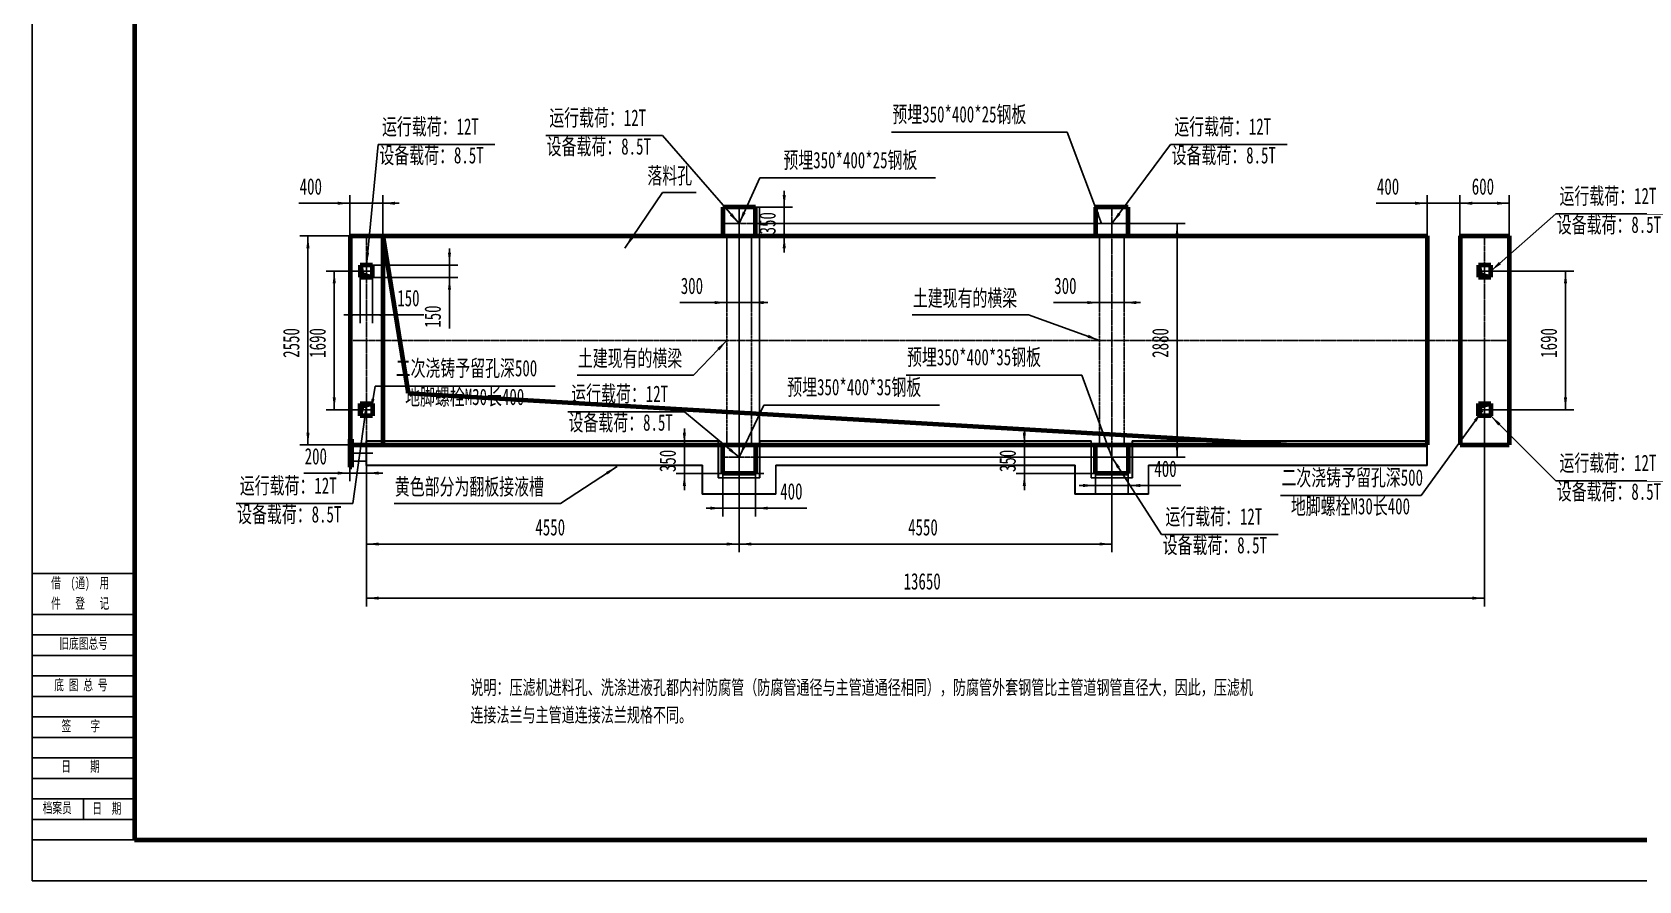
# Model space of a CAD drawing. Header units: millimetres. Extents: x -14850 to 14850, y -10500 to 10500.
# Drawn here: x -14850 to 4764, y -10500 to -144 of the extents above; entities that cross this region are included whole.
import ezdxf

# ---------------------------------------------------------------- set-up
doc = ezdxf.new("R2010")
doc.units = ezdxf.units.MM
doc.linetypes.add('EB_DASHDOT', pattern=[39, 30, -3, 3, -3])
doc.linetypes.add('EB_DASHDOTDOT', pattern=[45, 30, -3, 3, -3, 3, -3])
for name, color, linetype, lineweight in [('CAXA0', 7, 'Continuous', 70), ('CAXA1', 1, 'EB_DASHDOT', 25), ('CAXA3', 2, 'Continuous', 25), ('CAXA4', 3, 'Continuous', 25)]:
    doc.layers.add(name, color=color, linetype=linetype, lineweight=lineweight)
doc.styles.add('UserTxtStyle1', font='', dxfattribs={"width": 0.667})
doc.styles.add('UserTxtStyle2', font='', dxfattribs={"width": 0.667})
doc.styles.add('标准', font='', dxfattribs={"width": 0.667})
doc.styles.get('UserTxtStyle1').set_extended_font_data('FangSong_GB2312')
doc.styles.get('UserTxtStyle2').set_extended_font_data('FangSong_GB2312')
doc.styles.get('标准').set_extended_font_data('SimSun')
doc.dimstyles.new('标准', dxfattribs={"dimscale": 50, "dimtxt": 4, "dimasz": 3, "dimexe": 2, "dimexo": 0, "dimtad": 1, "dimdec": 1, "dimdsep": 46, "dimtxsty": '标准', "dimcen": 0, "dimdle": 4, "dimaunit": 1, "dimazin": 2, "dimtfac": 1, "dimtdec": 3, "dimtmove": 0, "dimatfit": 3, "dimfxl": 0, "dimtolj": 1, "dimtzin": 0, "dimarcsym": 0})

# ---------------------------------------------------------------- blocks, each defined once
blk = doc.blocks.new('*D53')
at = {"layer": 'CAXA4', "linetype": 'Continuous', "lineweight": 25}
for points in [[(-9755, -2986), (-9774, -2836), (-9737, -2836)], [(-9755, -3136), (-9774, -3286), (-9737, -3286)]]:
    blk.add_hatch(color=0, dxfattribs=at).paths.add_polyline_path(points, flags=0)
at = {"layer": 'CAXA4', "color": 0, "linetype": 'Continuous', "lineweight": 25}
for p, q in [((-9755, -2786), (-9755, -3761)), ((-10695, -2986), (-9655, -2986)), ((-10695, -3136), (-9655, -3136))]:
    blk.add_line(p, q, dxfattribs=at)
at = {"layer": 'CAXA4', "color": 0, "linetype": 'Continuous', "lineweight": 25, "insert": (-10061, -3751), "char_height": 200, "attachment_point": 1, "rotation": 90, "style": '标准'}
blk.add_mtext('\\fSimSun|b0|i0|p34;150', dxfattribs=at)
blk = doc.blocks.new('*D54')
at = {"layer": 'CAXA4', "linetype": 'Continuous', "lineweight": 25}
for points in [[(-10845, -3595), (-10995, -3576), (-10995, -3613)], [(-10695, -3595), (-10545, -3576), (-10545, -3613)]]:
    blk.add_hatch(color=0, dxfattribs=at).paths.add_polyline_path(points, flags=0)
at = {"layer": 'CAXA4', "color": 0, "linetype": 'Continuous', "lineweight": 25}
for p, q in [((-10845, -3136), (-10845, -3695)), ((-10695, -3136), (-10695, -3695)), ((-10070, -3595), (-11045, -3595))]:
    blk.add_line(p, q, dxfattribs=at)
at = {"layer": 'CAXA4', "color": 0, "linetype": 'Continuous', "lineweight": 25, "insert": (-10393, -3289), "char_height": 200, "attachment_point": 1, "style": '标准'}
blk.add_mtext('\\fSimSun|b0|i0|p34;150', dxfattribs=at)
blk = doc.blocks.new('*D55')
at = {"layer": 'CAXA4', "linetype": 'Continuous', "lineweight": 25}
for points in [[(-10970, -2232), (-11120, -2213), (-11120, -2251)], [(-10570, -2232), (-10420, -2213), (-10420, -2251)]]:
    blk.add_hatch(color=0, dxfattribs=at).paths.add_polyline_path(points, flags=0)
at = {"layer": 'CAXA4', "color": 0, "linetype": 'Continuous', "lineweight": 25}
for p, q in [((-10970, -5006), (-10970, -2132)), ((-10570, -5006), (-10570, -2132)), ((-10370, -2232), (-11594, -2232))]:
    blk.add_line(p, q, dxfattribs=at)
at = {"layer": 'CAXA4', "color": 0, "linetype": 'Continuous', "lineweight": 25, "insert": (-11584, -1927), "char_height": 200, "attachment_point": 1, "style": '标准'}
blk.add_mtext('\\fSimSun|b0|i0|p34;400', dxfattribs=at)
blk = doc.blocks.new('*D56')
at = {"layer": 'CAXA4', "linetype": 'Continuous', "lineweight": 25}
for points in [[(2180, -2232), (2030, -2213), (2030, -2251)], [(2580, -2232), (2730, -2213), (2730, -2251)]]:
    blk.add_hatch(color=0, dxfattribs=at).paths.add_polyline_path(points, flags=0)
at = {"layer": 'CAXA4', "color": 0, "linetype": 'Continuous', "lineweight": 25}
for p, q in [((2180, -2806), (2180, -2132)), ((2580, -2806), (2580, -2132)), ((2780, -2232), (1556, -2232))]:
    blk.add_line(p, q, dxfattribs=at)
at = {"layer": 'CAXA4', "color": 0, "linetype": 'Continuous', "lineweight": 25, "insert": (1566, -1927), "char_height": 200, "attachment_point": 1, "style": '标准'}
blk.add_mtext('\\fSimSun|b0|i0|p34;400', dxfattribs=at)
blk = doc.blocks.new('*D57')
at = {"layer": 'CAXA4', "linetype": 'Continuous', "lineweight": 25}
for points in [[(2580, -2232), (2730, -2251), (2730, -2213)], [(3180, -2232), (3030, -2251), (3030, -2213)]]:
    blk.add_hatch(color=0, dxfattribs=at).paths.add_polyline_path(points, flags=0)
at = {"layer": 'CAXA4', "color": 0, "linetype": 'Continuous', "lineweight": 25}
for p, q in [((2580, -2806), (2580, -2132)), ((3180, -2806), (3180, -2132)), ((2580, -2232), (3180, -2232))]:
    blk.add_line(p, q, dxfattribs=at)
at = {"layer": 'CAXA4', "color": 0, "linetype": 'Continuous', "lineweight": 25, "insert": (2724, -1927), "char_height": 200, "attachment_point": 1, "style": '标准'}
blk.add_mtext('\\fSimSun|b0|i0|p34;600', dxfattribs=at)
blk = doc.blocks.new('*D58')
at = {"layer": 'CAXA4', "linetype": 'Continuous', "lineweight": 25}
blk.add_hatch(color=0, dxfattribs=at).paths.add_polyline_path([(-7614, -2778), (-7514, -2664), (-7545, -2643)], flags=0)
at = {"layer": 'CAXA4', "color": 0, "linetype": 'Continuous', "lineweight": 25}
for p, q in [((-7614, -2778), (-7155, -2100)), ((-7155, -2100), (-6742, -2100))]:
    blk.add_line(p, q, dxfattribs=at)
at = {"layer": 'CAXA4', "color": 0, "linetype": 'Continuous', "lineweight": 25, "insert": (-7340, -1795), "char_height": 200, "attachment_point": 1, "style": '标准'}
blk.add_mtext('\\fSimSun|b0|i0|p34;落料孔', dxfattribs=at)
blk = doc.blocks.new('*D59')
at = {"layer": 'CAXA4', "linetype": 'Continuous', "lineweight": 25}
for points in [[(-11162, -3061), (-11181, -3211), (-11143, -3211)], [(-11162, -4751), (-11181, -4601), (-11143, -4601)]]:
    blk.add_hatch(color=0, dxfattribs=at).paths.add_polyline_path(points, flags=0)
at = {"layer": 'CAXA4', "color": 0, "linetype": 'Continuous', "lineweight": 25}
for p, q in [((-10692, -3061), (-11262, -3061)), ((-11162, -3061), (-11162, -4751)), ((-10692, -4751), (-11262, -4751))]:
    blk.add_line(p, q, dxfattribs=at)
at = {"layer": 'CAXA4', "color": 0, "linetype": 'Continuous', "lineweight": 25, "insert": (-11467, -4118), "char_height": 200, "attachment_point": 1, "rotation": 90, "style": '标准'}
blk.add_mtext('\\fSimSun|b0|i0|p34;1690', dxfattribs=at)
blk = doc.blocks.new('*D60')
at = {"layer": 'CAXA4', "linetype": 'Continuous', "lineweight": 25}
for points in [[(-11483, -2631), (-11502, -2781), (-11464, -2781)], [(-11483, -5181), (-11502, -5031), (-11464, -5031)]]:
    blk.add_hatch(color=0, dxfattribs=at).paths.add_polyline_path(points, flags=0)
at = {"layer": 'CAXA4', "color": 0, "linetype": 'Continuous', "lineweight": 25}
for p, q in [((-10970, -2631), (-11583, -2631)), ((-11483, -2631), (-11483, -5181)), ((-10970, -5181), (-11583, -5181))]:
    blk.add_line(p, q, dxfattribs=at)
at = {"layer": 'CAXA4', "color": 0, "linetype": 'Continuous', "lineweight": 25, "insert": (-11788, -4118), "char_height": 200, "attachment_point": 1, "rotation": 90, "style": '标准'}
blk.add_mtext('\\fSimSun|b0|i0|p34;2550', dxfattribs=at)
blk = doc.blocks.new('*D61')
at = {"layer": 'CAXA4', "linetype": 'Continuous', "lineweight": 25}
blk.add_hatch(color=0, dxfattribs=at).paths.add_polyline_path([(-6220, -5331), (-6139, -5203), (-6173, -5187)], flags=0)
at = {"layer": 'CAXA4', "color": 0, "linetype": 'Continuous', "lineweight": 25}
for p, q in [((-6220, -5331), (-5919, -4694)), ((-5919, -4694), (-3775, -4694))]:
    blk.add_line(p, q, dxfattribs=at)
at = {"layer": 'CAXA4', "color": 0, "linetype": 'Continuous', "lineweight": 25, "insert": (-5632, -4375), "char_height": 200, "attachment_point": 1, "style": '标准'}
blk.add_mtext('\\fSimSun|b0|i0|p34;预埋350*400*35钢板', dxfattribs=at)
blk = doc.blocks.new('*D62')
at = {"layer": 'CAXA4', "linetype": 'Continuous', "lineweight": 25}
for points in [[(-10770, -7051), (-10620, -7032), (-10620, -7069)], [(2880, -7051), (2730, -7032), (2730, -7069)]]:
    blk.add_hatch(color=0, dxfattribs=at).paths.add_polyline_path(points, flags=0)
at = {"layer": 'CAXA4', "color": 0, "linetype": 'Continuous', "lineweight": 25}
for p, q in [((2880, -3906), (2880, -7151)), ((-10770, -5181), (-10770, -7151)), ((2880, -7051), (-10770, -7051))]:
    blk.add_line(p, q, dxfattribs=at)
at = {"layer": 'CAXA4', "color": 0, "linetype": 'Continuous', "lineweight": 25, "insert": (-4212, -6745), "char_height": 200, "attachment_point": 1, "style": '标准'}
blk.add_mtext('\\fSimSun|b0|i0|p34;13650', dxfattribs=at)
blk = doc.blocks.new('*D63')
at = {"layer": 'CAXA4', "linetype": 'Continuous', "lineweight": 25}
for points in [[(-10770, -6390), (-10620, -6372), (-10620, -6409)], [(-6220, -6390), (-6370, -6372), (-6370, -6409)]]:
    blk.add_hatch(color=0, dxfattribs=at).paths.add_polyline_path(points, flags=0)
at = {"layer": 'CAXA4', "color": 0, "linetype": 'Continuous', "lineweight": 25}
for p, q in [((-10770, -5181), (-10770, -6490)), ((-6220, -5331), (-6220, -6490)), ((-6220, -6390), (-10770, -6390))]:
    blk.add_line(p, q, dxfattribs=at)
at = {"layer": 'CAXA4', "color": 0, "linetype": 'Continuous', "lineweight": 25, "insert": (-8707, -6085), "char_height": 200, "attachment_point": 1, "style": '标准'}
blk.add_mtext('\\fSimSun|b0|i0|p34;4550', dxfattribs=at)
blk = doc.blocks.new('*D64')
at = {"layer": 'CAXA4', "linetype": 'Continuous', "lineweight": 25}
for points in [[(-6220, -6390), (-6070, -6372), (-6070, -6409)], [(-1670, -6390), (-1820, -6372), (-1820, -6409)]]:
    blk.add_hatch(color=0, dxfattribs=at).paths.add_polyline_path(points, flags=0)
at = {"layer": 'CAXA4', "color": 0, "linetype": 'Continuous', "lineweight": 25}
for p, q in [((-6220, -2281), (-6220, -6490)), ((-1670, -5331), (-1670, -6490)), ((-1670, -6390), (-6220, -6390))]:
    blk.add_line(p, q, dxfattribs=at)
at = {"layer": 'CAXA4', "color": 0, "linetype": 'Continuous', "lineweight": 25, "insert": (-4157, -6085), "char_height": 200, "attachment_point": 1, "style": '标准'}
blk.add_mtext('\\fSimSun|b0|i0|p34;4550', dxfattribs=at)
blk = doc.blocks.new('*D65')
at = {"layer": 'CAXA4', "linetype": 'Continuous', "lineweight": 25}
blk.add_hatch(color=0, dxfattribs=at).paths.add_polyline_path([(-1670, -5331), (-1704, -5183), (-1739, -5196)], flags=0)
at = {"layer": 'CAXA4', "color": 0, "linetype": 'Continuous', "lineweight": 25}
for p, q in [((-2037, -4328), (-4180, -4328)), ((-1670, -5331), (-2037, -4328))]:
    blk.add_line(p, q, dxfattribs=at)
at = {"layer": 'CAXA4', "color": 0, "linetype": 'Continuous', "lineweight": 25, "insert": (-4170, -4009), "char_height": 200, "attachment_point": 1, "style": '标准'}
blk.add_mtext('\\fSimSun|b0|i0|p34;预埋350*400*35钢板', dxfattribs=at)
blk = doc.blocks.new('*D66')
at = {"layer": 'CAXA4', "linetype": 'Continuous', "lineweight": 25}
blk.add_hatch(color=0, dxfattribs=at).paths.add_polyline_path([(2853, -4765), (2750, -4876), (2780, -4898)], flags=0)
at = {"layer": 'CAXA4', "color": 0, "linetype": 'Continuous', "lineweight": 25}
for p, q in [((2853, -4765), (2105, -5797)), ((2105, -5797), (391, -5797))]:
    blk.add_line(p, q, dxfattribs=at)
at = {"layer": 'CAXA4', "color": 0, "linetype": 'Continuous', "lineweight": 25, "char_height": 200, "attachment_point": 1, "style": '标准'}
for s, insert in [('\\fSimSun|b0|i0|p34;二次浇铸予留孔深500', (401, -5478)), ('\\fSimSun|b0|i0|p34;地脚螺栓M30长400', (516, -5828))]:
    blk.add_mtext(s, dxfattribs=dict(at, insert=insert))
blk = doc.blocks.new('*D67')
at = {"layer": 'CAXA4', "linetype": 'Continuous', "lineweight": 25}
for points in [[(3868, -3061), (3849, -3211), (3887, -3211)], [(3868, -4751), (3849, -4601), (3887, -4601)]]:
    blk.add_hatch(color=0, dxfattribs=at).paths.add_polyline_path(points, flags=0)
at = {"layer": 'CAXA4', "color": 0, "linetype": 'Continuous', "lineweight": 25}
for p, q in [((2945, -3061), (3968, -3061)), ((3868, -3061), (3868, -4751)), ((2945, -4751), (3968, -4751))]:
    blk.add_line(p, q, dxfattribs=at)
at = {"layer": 'CAXA4', "color": 0, "linetype": 'Continuous', "lineweight": 25, "insert": (3563, -4118), "char_height": 200, "attachment_point": 1, "rotation": 90, "style": '标准'}
blk.add_mtext('\\fSimSun|b0|i0|p34;1690', dxfattribs=at)
blk = doc.blocks.new('*D68')
at = {"layer": 'CAXA4', "linetype": 'Continuous', "lineweight": 25}
blk.add_hatch(color=0, dxfattribs=at).paths.add_polyline_path([(-1670, -2481), (-1565, -2371), (-1595, -2349)], flags=0)
at = {"layer": 'CAXA4', "color": 0, "linetype": 'Continuous', "lineweight": 25}
for p, q in [((-1670, -2481), (-953, -1515)), ((-953, -1515), (471, -1515))]:
    blk.add_line(p, q, dxfattribs=at)
at = {"layer": 'CAXA4', "color": 0, "linetype": 'Continuous', "lineweight": 25, "char_height": 200, "attachment_point": 1, "style": '标准'}
for s, insert in [('\\fSimSun|b0|i0|p34;运行载荷：12T', (-907, -1196)), ('\\fSimSun|b0|i0|p34;设备载荷：8.5T', (-940, -1546))]:
    blk.add_mtext(s, dxfattribs=dict(at, insert=insert))
blk = doc.blocks.new('*D69')
at = {"layer": 'CAXA4', "linetype": 'Continuous', "lineweight": 25}
blk.add_hatch(color=0, dxfattribs=at).paths.add_polyline_path([(-6220, -2481), (-6304, -2355), (-6332, -2380)], flags=0)
at = {"layer": 'CAXA4', "color": 0, "linetype": 'Continuous', "lineweight": 25}
for p, q in [((-7155, -1406), (-8579, -1406)), ((-6220, -2481), (-7155, -1406))]:
    blk.add_line(p, q, dxfattribs=at)
at = {"layer": 'CAXA4', "color": 0, "linetype": 'Continuous', "lineweight": 25, "char_height": 200, "attachment_point": 1, "style": '标准'}
for s, insert in [('\\fSimSun|b0|i0|p34;运行载荷：12T', (-8537, -1088)), ('\\fSimSun|b0|i0|p34;设备载荷：8.5T', (-8569, -1438))]:
    blk.add_mtext(s, dxfattribs=dict(at, insert=insert))
blk = doc.blocks.new('*D70')
at = {"layer": 'CAXA4', "linetype": 'Continuous', "lineweight": 25}
blk.add_hatch(color=0, dxfattribs=at).paths.add_polyline_path([(-1670, -5331), (-1604, -5467), (-1573, -5447)], flags=0)
at = {"layer": 'CAXA4', "color": 0, "linetype": 'Continuous', "lineweight": 25}
for p, q in [((-1670, -5331), (-1062, -6273)), ((-1062, -6273), (362, -6273))]:
    blk.add_line(p, q, dxfattribs=at)
at = {"layer": 'CAXA4', "color": 0, "linetype": 'Continuous', "lineweight": 25, "char_height": 200, "attachment_point": 1, "style": '标准'}
for s, insert in [('\\fSimSun|b0|i0|p34;运行载荷：12T', (-1016, -5954)), ('\\fSimSun|b0|i0|p34;设备载荷：8.5T', (-1049, -6304))]:
    blk.add_mtext(s, dxfattribs=dict(at, insert=insert))
blk = doc.blocks.new('*D71')
at = {"layer": 'CAXA4', "linetype": 'Continuous', "lineweight": 25}
blk.add_hatch(color=0, dxfattribs=at).paths.add_polyline_path([(2955, -3061), (3080, -2976), (3055, -2948)], flags=0)
at = {"layer": 'CAXA4', "color": 0, "linetype": 'Continuous', "lineweight": 25}
for p, q in [((2955, -3061), (3749, -2362)), ((3749, -2362), (5173, -2362))]:
    blk.add_line(p, q, dxfattribs=at)
at = {"layer": 'CAXA4', "color": 0, "linetype": 'Continuous', "lineweight": 25, "char_height": 200, "attachment_point": 1, "style": '标准'}
for s, insert in [('\\fSimSun|b0|i0|p34;运行载荷：12T', (3795, -2043)), ('\\fSimSun|b0|i0|p34;设备载荷：8.5T', (3762, -2393))]:
    blk.add_mtext(s, dxfattribs=dict(at, insert=insert))
blk = doc.blocks.new('*D72')
at = {"layer": 'CAXA4', "linetype": 'Continuous', "lineweight": 25}
blk.add_hatch(color=0, dxfattribs=at).paths.add_polyline_path([(2955, -4826), (3048, -4945), (3075, -4918)], flags=0)
at = {"layer": 'CAXA4', "color": 0, "linetype": 'Continuous', "lineweight": 25}
for p, q in [((2955, -4826), (3749, -5618)), ((3749, -5618), (5173, -5618))]:
    blk.add_line(p, q, dxfattribs=at)
at = {"layer": 'CAXA4', "color": 0, "linetype": 'Continuous', "lineweight": 25, "char_height": 200, "attachment_point": 1, "style": '标准'}
for s, insert in [('\\fSimSun|b0|i0|p34;运行载荷：12T', (3795, -5300)), ('\\fSimSun|b0|i0|p34;设备载荷：8.5T', (3762, -5650))]:
    blk.add_mtext(s, dxfattribs=dict(at, insert=insert))
blk = doc.blocks.new('*D73')
at = {"layer": 'CAXA4', "linetype": 'Continuous', "lineweight": 25}
blk.add_hatch(color=0, dxfattribs=at).paths.add_polyline_path([(-10770, -2986), (-10736, -2838), (-10774, -2835)], flags=0)
at = {"layer": 'CAXA4', "color": 0, "linetype": 'Continuous', "lineweight": 25}
for p, q in [((-10770, -2986), (-10624, -1515)), ((-10624, -1515), (-9200, -1515))]:
    blk.add_line(p, q, dxfattribs=at)
at = {"layer": 'CAXA4', "color": 0, "linetype": 'Continuous', "lineweight": 25, "char_height": 200, "attachment_point": 1, "style": '标准'}
for s, insert in [('\\fSimSun|b0|i0|p34;运行载荷：12T', (-10579, -1196)), ('\\fSimSun|b0|i0|p34;设备载荷：8.5T', (-10611, -1546))]:
    blk.add_mtext(s, dxfattribs=dict(at, insert=insert))
blk = doc.blocks.new('*D74')
at = {"layer": 'CAXA4', "linetype": 'Continuous', "lineweight": 25}
blk.add_hatch(color=0, dxfattribs=at).paths.add_polyline_path([(-10770, -4696), (-10809, -4842), (-10771, -4847)], flags=0)
at = {"layer": 'CAXA4', "color": 0, "linetype": 'Continuous', "lineweight": 25}
for p, q in [((-10770, -4696), (-10934, -5895)), ((-10934, -5895), (-12358, -5895))]:
    blk.add_line(p, q, dxfattribs=at)
at = {"layer": 'CAXA4', "color": 0, "linetype": 'Continuous', "lineweight": 25, "char_height": 200, "attachment_point": 1, "style": '标准'}
for s, insert in [('\\fSimSun|b0|i0|p34;运行载荷：12T', (-12315, -5577)), ('\\fSimSun|b0|i0|p34;设备载荷：8.5T', (-12348, -5927))]:
    blk.add_mtext(s, dxfattribs=dict(at, insert=insert))
blk = doc.blocks.new('*D75')
at = {"layer": 'CAXA4', "linetype": 'Continuous', "lineweight": 25}
for points in [[(-6370, -3444), (-6520, -3463), (-6520, -3425)], [(-6070, -3444), (-5920, -3463), (-5920, -3425)]]:
    blk.add_hatch(color=0, dxfattribs=at).paths.add_polyline_path(points, flags=0)
at = {"layer": 'CAXA4', "color": 0, "linetype": 'Continuous', "lineweight": 25}
for p, q in [((-6370, -2631), (-6370, -3544)), ((-6070, -2631), (-6070, -3544)), ((-6942, -3444), (-5870, -3444))]:
    blk.add_line(p, q, dxfattribs=at)
at = {"layer": 'CAXA4', "color": 0, "linetype": 'Continuous', "lineweight": 25, "insert": (-6932, -3139), "char_height": 200, "attachment_point": 1, "style": '标准'}
blk.add_mtext('\\fSimSun|b0|i0|p34;300', dxfattribs=at)
blk = doc.blocks.new('*D76')
at = {"layer": 'CAXA4', "linetype": 'Continuous', "lineweight": 25}
for points in [[(-1820, -3444), (-1970, -3463), (-1970, -3425)], [(-1520, -3444), (-1370, -3463), (-1370, -3425)]]:
    blk.add_hatch(color=0, dxfattribs=at).paths.add_polyline_path(points, flags=0)
at = {"layer": 'CAXA4', "color": 0, "linetype": 'Continuous', "lineweight": 25}
for p, q in [((-1820, -2631), (-1820, -3544)), ((-1520, -2631), (-1520, -3544)), ((-2383, -3444), (-1320, -3444))]:
    blk.add_line(p, q, dxfattribs=at)
at = {"layer": 'CAXA4', "color": 0, "linetype": 'Continuous', "lineweight": 25, "insert": (-2373, -3139), "char_height": 200, "attachment_point": 1, "style": '标准'}
blk.add_mtext('\\fSimSun|b0|i0|p34;300', dxfattribs=at)
blk = doc.blocks.new('*D77')
at = {"layer": 'CAXA4', "linetype": 'Continuous', "lineweight": 25}
blk.add_hatch(color=0, dxfattribs=at).paths.add_polyline_path([(-6370, -3906), (-6487, -4001), (-6460, -4027)], flags=0)
at = {"layer": 'CAXA4', "color": 0, "linetype": 'Continuous', "lineweight": 25}
for p, q in [((-6370, -3906), (-6776, -4328)), ((-6776, -4328), (-8198, -4328))]:
    blk.add_line(p, q, dxfattribs=at)
at = {"layer": 'CAXA4', "color": 0, "linetype": 'Continuous', "lineweight": 25, "insert": (-8188, -4023), "char_height": 200, "attachment_point": 1, "style": '标准'}
blk.add_mtext('\\fSimSun|b0|i0|p34;土建现有的横梁', dxfattribs=at)
blk = doc.blocks.new('*D78')
at = {"layer": 'CAXA4', "linetype": 'Continuous', "lineweight": 25}
blk.add_hatch(color=0, dxfattribs=at).paths.add_polyline_path([(-1820, -3906), (-1955, -3837), (-1967, -3873)], flags=0)
at = {"layer": 'CAXA4', "color": 0, "linetype": 'Continuous', "lineweight": 25}
for p, q in [((-2687, -3595), (-4109, -3595)), ((-1820, -3906), (-2687, -3595))]:
    blk.add_line(p, q, dxfattribs=at)
at = {"layer": 'CAXA4', "color": 0, "linetype": 'Continuous', "lineweight": 25, "insert": (-4099, -3289), "char_height": 200, "attachment_point": 1, "style": '标准'}
blk.add_mtext('\\fSimSun|b0|i0|p34;土建现有的横梁', dxfattribs=at)
blk = doc.blocks.new('*D268')
at = {"layer": 'CAXA4', "linetype": 'Continuous', "lineweight": 25}
blk.add_hatch(color=0, dxfattribs=at).paths.add_polyline_path([(-6220, -2481), (-6141, -2352), (-6175, -2336)], flags=0)
at = {"layer": 'CAXA4', "color": 0, "linetype": 'Continuous', "lineweight": 25}
for p, q in [((-6220, -2481), (-5966, -1923)), ((-5966, -1923), (-3823, -1923))]:
    blk.add_line(p, q, dxfattribs=at)
at = {"layer": 'CAXA4', "color": 0, "linetype": 'Continuous', "lineweight": 25, "insert": (-5679, -1605), "char_height": 200, "attachment_point": 1, "style": '标准'}
blk.add_mtext('\\fSimSun|b0|i0|p34;预埋350*400*25钢板', dxfattribs=at)
blk = doc.blocks.new('*D269')
at = {"layer": 'CAXA4', "linetype": 'Continuous', "lineweight": 25}
blk.add_hatch(color=0, dxfattribs=at).paths.add_polyline_path([(-1797, -2481), (-1832, -2334), (-1867, -2347)], flags=0)
at = {"layer": 'CAXA4', "color": 0, "linetype": 'Continuous', "lineweight": 25}
for p, q in [((-2216, -1365), (-4359, -1365)), ((-1797, -2481), (-2216, -1365))]:
    blk.add_line(p, q, dxfattribs=at)
at = {"layer": 'CAXA4', "color": 0, "linetype": 'Continuous', "lineweight": 25, "insert": (-4349, -1046), "char_height": 200, "attachment_point": 1, "style": '标准'}
blk.add_mtext('\\fSimSun|b0|i0|p34;预埋350*400*25钢板', dxfattribs=at)
blk = doc.blocks.new('*D275')
at = {"layer": 'CAXA4', "linetype": 'Continuous', "lineweight": 25}
for points in [[(-5669, -2281), (-5650, -2131), (-5688, -2131)], [(-5669, -2631), (-5650, -2781), (-5688, -2781)]]:
    blk.add_hatch(color=0, dxfattribs=at).paths.add_polyline_path(points, flags=0)
at = {"layer": 'CAXA4', "color": 0, "linetype": 'Continuous', "lineweight": 25}
for p, q in [((-5669, -2831), (-5669, -2081)), ((-6020, -2281), (-5569, -2281)), ((-10970, -2631), (-5569, -2631))]:
    blk.add_line(p, q, dxfattribs=at)
at = {"layer": 'CAXA4', "color": 0, "linetype": 'Continuous', "lineweight": 25, "insert": (-5974, -2612), "char_height": 200, "attachment_point": 1, "rotation": 90, "style": '标准'}
blk.add_mtext('\\fSimSun|b0|i0|p34;350', dxfattribs=at)
blk = doc.blocks.new('*D284')
at = {"layer": 'CAXA4', "linetype": 'Continuous', "lineweight": 25}
for points in [[(-874, -2481), (-893, -2631), (-855, -2631)], [(-874, -5331), (-893, -5181), (-855, -5181)]]:
    blk.add_hatch(color=0, dxfattribs=at).paths.add_polyline_path(points, flags=0)
at = {"layer": 'CAXA4', "color": 0, "linetype": 'Continuous', "lineweight": 25}
for p, q in [((-6017, -2481), (-774, -2481)), ((-874, -2481), (-874, -5331)), ((-6017, -5331), (-774, -5331))]:
    blk.add_line(p, q, dxfattribs=at)
at = {"layer": 'CAXA4', "color": 0, "linetype": 'Continuous', "lineweight": 25, "insert": (-1179, -4118), "char_height": 200, "attachment_point": 1, "rotation": 90, "style": '标准'}
blk.add_mtext('\\fSimSun|b0|i0|p34;2880', dxfattribs=at)
blk = doc.blocks.new('*D291')
at = {"layer": 'CAXA4', "linetype": 'Continuous', "lineweight": 25}
blk.add_hatch(color=0, dxfattribs=at).paths.add_polyline_path([(-10712, -4765), (-10670, -4620), (-10707, -4614)], flags=0)
at = {"layer": 'CAXA4', "color": 0, "linetype": 'Continuous', "lineweight": 25}
for p, q in [((-10712, -4765), (-10663, -4463)), ((-10663, -4463), (-8467, -4463))]:
    blk.add_line(p, q, dxfattribs=at)
at = {"layer": 'CAXA4', "color": 0, "linetype": 'Continuous', "lineweight": 25, "char_height": 200, "attachment_point": 1, "style": '标准'}
for s, insert in [('\\fSimSun|b0|i0|p34;二次浇铸予留孔深500', (-10412, -4144)), ('\\fSimSun|b0|i0|p34;地脚螺栓M30长400', (-10297, -4494))]:
    blk.add_mtext(s, dxfattribs=dict(at, insert=insert))
blk = doc.blocks.new('*D292')
at = {"layer": 'CAXA4', "linetype": 'Continuous', "lineweight": 25}
blk.add_hatch(color=0, dxfattribs=at).paths.add_polyline_path([(-6220, -5331), (-6323, -5220), (-6347, -5249)], flags=0)
at = {"layer": 'CAXA4', "color": 0, "linetype": 'Continuous', "lineweight": 25}
for p, q in [((-6888, -4776), (-8312, -4776)), ((-6220, -5331), (-6888, -4776))]:
    blk.add_line(p, q, dxfattribs=at)
at = {"layer": 'CAXA4', "color": 0, "linetype": 'Continuous', "lineweight": 25, "char_height": 200, "attachment_point": 1, "style": '标准'}
for s, insert in [('\\fSimSun|b0|i0|p34;运行载荷：12T', (-8269, -4457)), ('\\fSimSun|b0|i0|p34;设备载荷：8.5T', (-8302, -4807))]:
    blk.add_mtext(s, dxfattribs=dict(at, insert=insert))
blk = doc.blocks.new('CAXBLOCK224', base_point=(5163, -11060))
at = {"layer": 'CAXA3', "color": 2, "linetype": 'Continuous', "lineweight": 25}
for p, q in [((-10970, -5184), (-10770, -5184)), ((-10970, -5184), (-10970, -5378)), ((-10770, -5131), (-6470, -5131)), ((-10770, -5131), (-10770, -5431)), ((-6473, -5134), (-10767, -5134)), ((-10767, -5134), (-10767, -5428)), ((-6473, -5584), (-6473, -5134)), ((-6470, -5131), (-6470, -5581)), ((-5970, -5131), (-1920, -5131)), ((-5970, -5131), (-5970, -5581)), ((-5970, -5181), (-5970, -5581)), ((-1923, -5134), (-5967, -5134)), ((-5967, -5134), (-5967, -5584)), ((-1923, -5584), (-1923, -5134)), ((-1920, -5131), (-1920, -5581)), ((2180, -5131), (-1420, -5131)), ((-1420, -5131), (-1420, -5581)), ((-1420, -5181), (-1420, -5581)), ((2177, -5134), (-1417, -5134)), ((-1417, -5134), (-1417, -5584)), ((2177, -5428), (2177, -5134)), ((2180, -5131), (2180, -5431)), ((-10970, -5378), (-10770, -5378)), ((-10770, -5431), (-6670, -5431)), ((-10767, -5428), (-6667, -5428)), ((-6670, -5431), (-6670, -5781)), ((-6667, -5428), (-6667, -5778)), ((-5773, -5428), (-2117, -5428)), ((-5773, -5778), (-5773, -5428)), ((-5770, -5431), (-2120, -5431)), ((-5770, -5431), (-5770, -5781)), ((-2120, -5431), (-2120, -5781)), ((-2117, -5428), (-2117, -5778)), ((-1223, -5428), (2177, -5428)), ((-1223, -5778), (-1223, -5428)), ((-1220, -5431), (2180, -5431)), ((-1220, -5431), (-1220, -5781)), ((-5967, -5584), (-6473, -5584)), ((-6470, -5581), (-5970, -5581)), ((-1417, -5584), (-1923, -5584)), ((-1920, -5581), (-1420, -5581)), ((-6670, -5781), (-5770, -5781)), ((-6667, -5778), (-5773, -5778)), ((-2120, -5781), (-1220, -5781)), ((-2117, -5778), (-1223, -5778))]:
    blk.add_line(p, q, dxfattribs=at)
blk = doc.blocks.new('*D294')
at = {"layer": 'CAXA4', "linetype": 'Continuous', "lineweight": 25}
blk.add_hatch(color=0, dxfattribs=at).paths.add_polyline_path([(-7710, -5445), (-7846, -5511), (-7825, -5542)], flags=0)
at = {"layer": 'CAXA4', "color": 0, "linetype": 'Continuous', "lineweight": 25}
for p, q in [((-7710, -5445), (-8402, -5895)), ((-8402, -5895), (-10432, -5895))]:
    blk.add_line(p, q, dxfattribs=at)
at = {"layer": 'CAXA4', "color": 0, "linetype": 'Continuous', "lineweight": 25, "insert": (-10422, -5590), "char_height": 200, "attachment_point": 1, "style": '标准'}
blk.add_mtext('\\fSimSun|b0|i0|p34;黄色部分为翻板接液槽', dxfattribs=at)
blk = doc.blocks.new('*D302')
at = {"layer": 'CAXA4', "linetype": 'Continuous', "lineweight": 25}
for points in [[(-10970, -5525), (-11120, -5506), (-11120, -5543)], [(-10770, -5525), (-10620, -5506), (-10620, -5543)]]:
    blk.add_hatch(color=0, dxfattribs=at).paths.add_polyline_path(points, flags=0)
at = {"layer": 'CAXA4', "color": 0, "linetype": 'Continuous', "lineweight": 25}
for p, q in [((-10970, -5184), (-10970, -5625)), ((-10770, -5181), (-10770, -5625)), ((-10570, -5525), (-11533, -5525))]:
    blk.add_line(p, q, dxfattribs=at)
at = {"layer": 'CAXA4', "color": 0, "linetype": 'Continuous', "lineweight": 25, "insert": (-11523, -5219), "char_height": 200, "attachment_point": 1, "style": '标准'}
blk.add_mtext('\\fSimSun|b0|i0|p34;200', dxfattribs=at)
blk = doc.blocks.new('*D303')
at = {"layer": 'CAXA4', "linetype": 'Continuous', "lineweight": 25}
for points in [[(-6420, -5953), (-6570, -5971), (-6570, -5934)], [(-6020, -5953), (-5870, -5971), (-5870, -5934)]]:
    blk.add_hatch(color=0, dxfattribs=at).paths.add_polyline_path(points, flags=0)
at = {"layer": 'CAXA4', "color": 0, "linetype": 'Continuous', "lineweight": 25}
for p, q in [((-6420, -5531), (-6420, -6053)), ((-6020, -5531), (-6020, -6053)), ((-6620, -5953), (-5395, -5953))]:
    blk.add_line(p, q, dxfattribs=at)
at = {"layer": 'CAXA4', "color": 0, "linetype": 'Continuous', "lineweight": 25, "insert": (-5718, -5647), "char_height": 200, "attachment_point": 1, "style": '标准'}
blk.add_mtext('\\fSimSun|b0|i0|p34;400', dxfattribs=at)
blk = doc.blocks.new('*D304')
at = {"layer": 'CAXA4', "linetype": 'Continuous', "lineweight": 25}
for points in [[(-6888, -5181), (-6907, -5031), (-6869, -5031)], [(-6888, -5531), (-6907, -5681), (-6869, -5681)]]:
    blk.add_hatch(color=0, dxfattribs=at).paths.add_polyline_path(points, flags=0)
at = {"layer": 'CAXA4', "color": 0, "linetype": 'Continuous', "lineweight": 25}
for p, q in [((-6888, -4981), (-6888, -5731)), ((-820, -5181), (-6988, -5181)), ((-5920, -5531), (-6988, -5531))]:
    blk.add_line(p, q, dxfattribs=at)
at = {"layer": 'CAXA4', "color": 0, "linetype": 'Continuous', "lineweight": 25, "insert": (-7193, -5512), "char_height": 200, "attachment_point": 1, "rotation": 90, "style": '标准'}
blk.add_mtext('\\fSimSun|b0|i0|p34;350', dxfattribs=at)
blk = doc.blocks.new('*D305')
at = {"layer": 'CAXA4', "linetype": 'Continuous', "lineweight": 25}
for points in [[(-2738, -5181), (-2757, -5031), (-2719, -5031)], [(-2738, -5531), (-2757, -5681), (-2719, -5681)]]:
    blk.add_hatch(color=0, dxfattribs=at).paths.add_polyline_path(points, flags=0)
at = {"layer": 'CAXA4', "color": 0, "linetype": 'Continuous', "lineweight": 25}
for p, q in [((-2738, -4981), (-2738, -5731)), ((1080, -5181), (-2838, -5181)), ((-1870, -5531), (-2838, -5531))]:
    blk.add_line(p, q, dxfattribs=at)
at = {"layer": 'CAXA4', "color": 0, "linetype": 'Continuous', "lineweight": 25, "insert": (-3043, -5512), "char_height": 200, "attachment_point": 1, "rotation": 90, "style": '标准'}
blk.add_mtext('\\fSimSun|b0|i0|p34;350', dxfattribs=at)
blk = doc.blocks.new('*D306')
at = {"layer": 'CAXA4', "linetype": 'Continuous', "lineweight": 25}
for points in [[(-1870, -5676), (-2020, -5695), (-2020, -5657)], [(-1470, -5676), (-1320, -5695), (-1320, -5657)]]:
    blk.add_hatch(color=0, dxfattribs=at).paths.add_polyline_path(points, flags=0)
at = {"layer": 'CAXA4', "color": 0, "linetype": 'Continuous', "lineweight": 25}
for p, q in [((-2070, -5676), (-828, -5676)), ((-1870, -5531), (-1870, -5776)), ((-1470, -5531), (-1470, -5776))]:
    blk.add_line(p, q, dxfattribs=at)
at = {"layer": 'CAXA4', "color": 0, "linetype": 'Continuous', "lineweight": 25, "insert": (-1151, -5371), "char_height": 200, "attachment_point": 1, "style": '标准'}
blk.add_mtext('\\fSimSun|b0|i0|p34;400', dxfattribs=at)
blk = doc.blocks.new('CAXBLOCK264', base_point=(-13600, -10000))
at = {"layer": 'CAXA3'}
for p, q in [((-13600, -6750), (-14850, -6750)), ((-13600, -7250), (-14850, -7250)), ((-13600, -7500), (-14850, -7500)), ((-13600, -7750), (-14850, -7750)), ((-13600, -8000), (-14850, -8000)), ((-13600, -8250), (-14850, -8250)), ((-13600, -8500), (-14850, -8500)), ((-13600, -8750), (-14850, -8750)), ((-13600, -9000), (-14850, -9000)), ((-13600, -9250), (-14850, -9250)), ((-13600, -9500), (-14850, -9500)), ((-14225, -9750), (-14225, -9500)), ((-13600, -9750), (-14850, -9750)), ((-13600, -10000), (-14850, -10000))]:
    blk.add_line(p, q, dxfattribs=at)
at = {"layer": 'CAXA0', "linetype": 'Continuous', "lineweight": 25, "char_height": 130, "attachment_point": 1}
for s, insert, style in [('\\fFangSong_GB2312|b0|i0|p34;借  (通)  用', (-14618, -6799), 'UserTxtStyle2'), ('\\fFangSong_GB2312|b0|i0|p34;件   登   记', (-14618, -7048), 'UserTxtStyle2'), ('\\fFangSong_GB2312|b0|i0|p34;旧底图总号', (-14518, -7538), 'UserTxtStyle2'), ('\\fFangSong_GB2312|b0|i0|p34;底 图 总 号', (-14580, -8044), 'UserTxtStyle2'), ('\\fFangSong_GB2312|b0|i0|p34;签    字', (-14492, -8545), 'UserTxtStyle2'), ('\\fFangSong_GB2312|b0|i0|p34;日    期', (-14496, -9038), 'UserTxtStyle1'), ('\\fFangSong_GB2312|b0|i0|p34;档案员', (-14721, -9543), 'UserTxtStyle2'), ('\\fFangSong_GB2312|b0|i0|p34;日  期', (-14115, -9550), 'UserTxtStyle2')]:
    blk.add_mtext(s, dxfattribs=dict(at, insert=insert, style=style))
blk = doc.blocks.new('CAXBLOCK263', base_point=(14350, -10000))
at = {"layer": 'CAXA0', "linetype": 'Continuous', "lineweight": 70}
for p, q in [((-13600, 10000), (-13600, -10000)), ((-13600, -10000), (14350, -10000))]:
    blk.add_line(p, q, dxfattribs=at)
at = {"layer": 'CAXA3', "linetype": 'Continuous', "lineweight": 25}
for p, q in [((-14850, -10500), (-14850, 10500)), ((14850, -10500), (-14850, -10500))]:
    blk.add_line(p, q, dxfattribs=at)
at = {"layer": 'CAXA0'}
blk.add_blockref('CAXBLOCK264', (-13600, -10000), dxfattribs=at)

msp = doc.modelspace()

# ---------------------------------------------------------------- linework, layer by layer
at = {"layer": 'CAXA0'}
for p, q in [((-6419.74, -2280.7), (-6419.74, -2630.7)), ((-6019.74, -2280.7), (-6419.74, -2280.7)), ((-6019.74, -2630.7), (-6019.74, -2280.7)), ((-1869.74, -2280.7), (-1869.74, -2630.7)), ((-1469.74, -2280.7), (-1869.74, -2280.7)), ((-1469.74, -2630.7), (-1469.74, -2280.7)), ((-10969.74, -2630.7), (-10969.74, -5180.7)), ((-10969.74, -2630.7), (2180.26, -2630.7)), ((-10569.74, -2630.7), (-10569.74, -5180.7)), ((-10569.74, -2630.7), (-10260.19, -4550.29)), ((2180.26, -2630.7), (2180.26, -5180.7)), ((2580.26, -2630.7), (3180.26, -2630.7)), ((2580.26, -2630.7), (2580.26, -5180.7)), ((3180.26, -2630.7), (3180.26, -5180.7)), ((-10844.74, -2985.7), (-10819.2, -3101.88)), ((-10844.74, -2985.7), (-10844.74, -3135.7)), ((-10694.74, -2985.7), (-10844.74, -2985.7)), ((-10844.74, -3135.7), (-10694.74, -3135.7)), ((-10819.2, -3101.88), (-10694.74, -3135.7)), ((-10694.74, -3135.7), (-10694.74, -2985.7)), ((2805.26, -2985.7), (2830.8, -3101.88)), ((2805.26, -2985.7), (2805.26, -3135.7)), ((2955.26, -2985.7), (2805.26, -2985.7)), ((2805.26, -3135.7), (2955.26, -3135.7)), ((2830.8, -3101.88), (2955.26, -3135.7)), ((2955.26, -3135.7), (2955.26, -2985.7)), ((-10844.74, -4675.7), (-10694.74, -4675.7)), ((-10844.74, -4825.7), (-10844.74, -4675.7)), ((-10819.2, -4709.51), (-10694.74, -4675.7)), ((-10694.74, -4675.7), (-10694.74, -4825.7)), ((-10260.19, -4550.29), (530.26, -5180.7)), ((2805.26, -4675.7), (2955.26, -4675.7)), ((2805.26, -4825.7), (2805.26, -4675.7)), ((2830.8, -4709.51), (2955.26, -4675.7)), ((2955.26, -4675.7), (2955.26, -4825.7)), ((-10844.74, -4825.7), (-10819.2, -4709.51)), ((-10694.74, -4825.7), (-10844.74, -4825.7)), ((2805.26, -4825.7), (2830.8, -4709.51)), ((2955.26, -4825.7), (2805.26, -4825.7)), ((-10966.74, -5147.7), (-10969.74, -5147.7)), ((-10969.74, -5413.7), (-10969.74, -5147.7)), ((-10969.74, -5180.7), (2180.26, -5180.7)), ((-10969.74, -5183.7), (-10969.74, -5377.7)), ((-10947.74, -5110.7), (-10966.74, -5110.7)), ((-10966.74, -5450.7), (-10966.74, -5110.7)), ((-10947.74, -5450.7), (-10947.74, -5110.7)), ((-6419.74, -5530.7), (-6419.74, -5180.7)), ((-6019.74, -5180.7), (-6019.74, -5530.7)), ((-1869.74, -5530.7), (-1869.74, -5180.7)), ((-1469.74, -5180.7), (-1469.74, -5530.7)), ((2580.26, -5180.7), (3180.26, -5180.7)), ((-10966.74, -5413.7), (-10969.74, -5413.7)), ((-10947.74, -5450.7), (-10966.74, -5450.7)), ((-6019.74, -5530.7), (-6419.74, -5530.7)), ((-1469.74, -5530.7), (-1869.74, -5530.7))]:
    msp.add_line(p, q, dxfattribs=at)
at = {"layer": 'CAXA1', "linetype": 'EB_DASHDOT', "lineweight": 25}
for p, q in [((-6219.74, -2280.7), (-6219.74, -5530.7)), ((-1669.74, -2280.7), (-1669.74, -5530.7)), ((-6016.74, -2480.7), (-6422.74, -2480.7)), ((-1466.74, -2480.7), (-1872.74, -2480.7)), ((-10847.74, -3060.7), (-10691.74, -3060.7)), ((-10769.74, -2982.7), (-10769.74, -3138.7)), ((2802.26, -3060.7), (2958.26, -3060.7)), ((2880.26, -2982.7), (2880.26, -3138.7)), ((-10769.74, -4828.7), (-10769.74, -4672.7)), ((2880.26, -4828.7), (2880.26, -4672.7)), ((-10847.74, -4750.7), (-10691.74, -4750.7)), ((2802.26, -4750.7), (2958.26, -4750.7)), ((-10972.74, -5280.7), (-10766.74, -5280.7)), ((-6422.74, -5330.7), (-6016.74, -5330.7)), ((-1872.74, -5330.7), (-1466.74, -5330.7))]:
    msp.add_line(p, q, dxfattribs=at)
at = {"layer": 'CAXA1'}
for p, q in [((-10769.74, -2630.7), (-10769.74, -5180.7)), ((2880.26, -2630.7), (2880.26, -5180.7)), ((-10969.74, -3905.7), (3180.26, -3905.7))]:
    msp.add_line(p, q, dxfattribs=at)
at = {"layer": 'CAXA4'}
for p, q in [((-5969.74, -2280.7), (-5969.74, -5530.7)), ((-10847.74, -5280.7), (-10691.74, -5280.7)), ((-5969.74, -5130.7), (-5969.74, -5530.7)), ((-6669.74, -5430.7), (-6669.74, -5730.7)), ((-5769.74, -5430.7), (-5769.74, -5730.7))]:
    msp.add_line(p, q, dxfattribs=at)
at = {"layer": 'CAXA4', "color": 5, "linetype": 'EB_DASHDOTDOT', "lineweight": 25}
for p, q in [((-6369.74, -2630.7), (-6369.74, -5180.7)), ((-6069.74, -2630.7), (-6069.74, -5180.7)), ((-1819.74, -2630.7), (-1819.74, -5180.7)), ((-1519.74, -2630.7), (-1519.74, -5180.7))]:
    msp.add_line(p, q, dxfattribs=at)

# ---------------------------------------------------------------- block references
at = {"layer": 'CAXA0'}
msp.add_blockref('CAXBLOCK263', (14350, -10000), dxfattribs=at)
at = {"layer": 'CAXA4'}
for name, p in [('*D73', (0, 0)), ('*D69', (0, 0)), ('*D269', (0, 0)), ('*D68', (0, 0)), ('*D268', (0, 0)), ('*D58', (0, 0)), ('*D71', (0, 0)), ('*D78', (0, 0)), ('*D77', (0, 0)), ('*D291', (0, 0)), ('*D65', (0, 0)), ('*D292', (0, 0)), ('*D61', (0, 0)), ('*D74', (0, 0)), ('*D66', (0, 0)), ('*D72', (0, 0)), ('CAXBLOCK224', (5162.52, -11060.08)), ('*D294', (0, 0)), ('*D70', (0, 0))]:
    msp.add_blockref(name, p, dxfattribs=at)

# ---------------------------------------------------------------- texts
at = {"layer": 'CAXA4', "linetype": 'Continuous', "lineweight": 25, "char_height": 175, "attachment_point": 1, "style": '标准'}
for s, insert in [('\\fSimSun|b0|i0|p34;说明：压滤机进料孔、洗涤进液孔都内衬防腐管（防腐管通径与主管道通径相同），防腐管外套钢管比主管道钢管直径大，因此，压滤机', (-9500.42, -8052)), ('\\fSimSun|b0|i0|p34;连接法兰与主管道连接法兰规格不同。', (-9500.42, -8387.65))]:
    msp.add_mtext(s, dxfattribs=dict(at, insert=insert))

# ---------------------------------------------------------------- dimensions: what is measured, and where the dimension line sits
at = {"layer": 'CAXA4'}
for base, p1, p2, text, picture, middle in [((-11427.92, -2232.11), (-10569.74, -5005.7), (-10969.74, -5005.7), '\\fSimSun;400', '*D55', (-11427.92, -2063.86)), ((1722.08, -2232.11), (2580.26, -2805.7), (2180.26, -2805.7), '\\fSimSun;400', '*D56', (1722.08, -2063.86)), ((2880.26, -2232.11), (2580.26, -2805.7), (3180.26, -2805.7), '\\fSimSun;600', '*D57', (2880.26, -2063.86)), ((-3944.74, -6390.32), (-1669.74, -5330.7), (-6219.74, -2280.7), '\\fSimSun;4550', '*D64', (-3944.74, -6222.07)), ((-6775.58, -3444.16), (-6369.74, -2630.7), (-6069.74, -2630.7), '\\fSimSun;300', '*D75', (-6775.58, -3275.91)), ((-2216.31, -3444.16), (-1819.74, -2630.7), (-1519.74, -2630.7), '\\fSimSun;300', '*D76', (-2216.31, -3275.91)), ((-3944.74, -7050.73), (2880.26, -3905.7), (-10769.74, -5180.7), '\\fSimSun;13650', '*D62', (-3944.74, -6882.48)), ((-11366.31, -5524.54), (-10769.74, -5180.7), (-10969.74, -5183.7), '\\fSimSun;200', '*D302', (-11366.31, -5356.29)), ((-8494.74, -6390.32), (-6219.74, -5330.7), (-10769.74, -5180.7), '\\fSimSun;4550', '*D63', (-8494.74, -6222.07)), ((-994.17, -5676.07), (-1869.74, -5530.7), (-1469.74, -5530.7), '\\fSimSun;400', '*D306', (-994.17, -5507.82)), ((-5561.55, -5952.57), (-6419.74, -5530.7), (-6019.74, -5530.7), '\\fSimSun;400', '*D303', (-5561.55, -5784.32))]:
    dim = msp.add_linear_dim(base=base, p1=p1, p2=p2, text=text, dimstyle='标准', dxfattribs=at)
    dim.commit()
    dim.dimension.update_dxf_attribs({"geometry": picture, "text_midpoint": middle})
for base, p1, p2, angle, text, picture, middle in [((-5669.22, -2455.7), (-10969.74, -2630.7), (-6019.74, -2280.7), 90, '\\fSimSun;350', '*D275', (-5837.47, -2455.7)), ((-874.13, -3905.7), (-6016.74, -2480.7), (-6016.74, -5330.7), 270, '\\fSimSun;2880', '*D284', (-1042.38, -3905.7)), ((-11483.05, -3905.7), (-10969.74, -2630.7), (-10969.74, -5180.7), 90, '\\fSimSun;2550', '*D60', (-11651.3, -3905.7)), ((-9755.38, -3594.51), (-10694.74, -2985.7), (-10694.74, -3135.7), 270, '\\fSimSun;150', '*D53', (-9923.63, -3594.51)), ((-11162.24, -3905.7), (-10691.74, -3060.7), (-10691.74, -4750.7), 90, '\\fSimSun;1690', '*D59', (-11330.49, -3905.7)), ((-10236.55, -3594.51), (-10694.74, -3135.7), (-10844.74, -3135.7), 180, '\\fSimSun;150', '*D54', (-10236.55, -3426.26)), ((3868.02, -3905.7), (2945.5, -3060.7), (2945.5, -4750.7), 90, '\\fSimSun;1690', '*D67', (3699.77, -3905.7)), ((-6887.97, -5355.7), (-819.74, -5180.7), (-5919.74, -5530.7), 90, '\\fSimSun;350', '*D304', (-7056.22, -5355.7)), ((-2738.04, -5355.7), (1080.26, -5180.7), (-1869.74, -5530.7), 90, '\\fSimSun;350', '*D305', (-2906.29, -5355.7))]:
    dim = msp.add_linear_dim(base=base, p1=p1, p2=p2, angle=angle, text=text, dimstyle='标准', dxfattribs=at)
    dim.commit()
    dim.dimension.update_dxf_attribs({"geometry": picture, "text_midpoint": middle})

doc.saveas('drawing.dxf')
